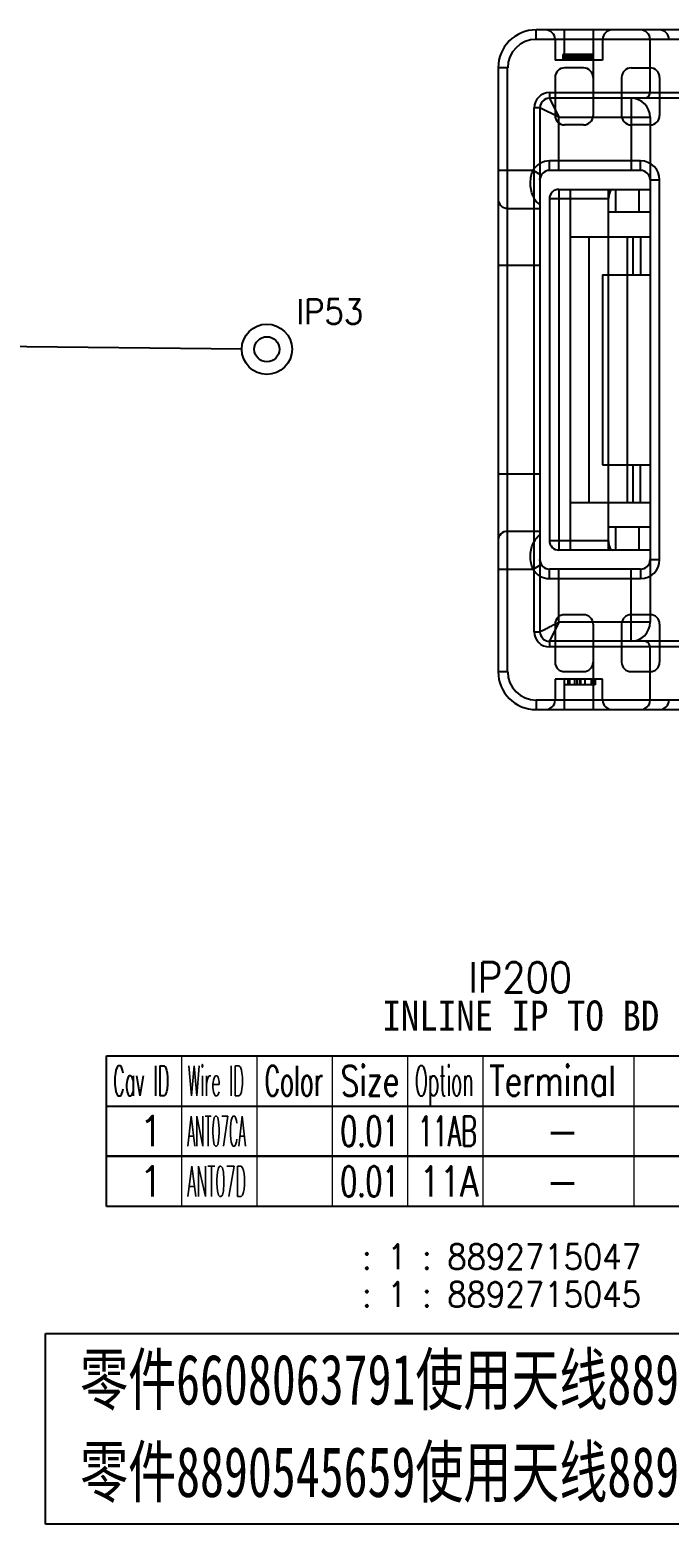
# Model space of a CAD drawing. Header units: inches. Extents: x 47316 to 59086, y 3141 to 11743.
# Drawn here: x 54510.2 to 54573.8, y 8504.8 to 8653.5 of the extents above; entities that cross this region are included whole.
import ezdxf

# ---------------------------------------------------------------- set-up
doc = ezdxf.new("R2010")
doc.units = ezdxf.units.IN
doc.header["$MEASUREMENT"] = 0
doc.layers.add('___SHELL', color=7, linetype='Continuous')
doc.styles.add('MtX_FangSong_GB2312', font='')
doc.styles.get("Standard").update_dxf_attribs({"font": ''})
doc.styles.get('MtX_FangSong_GB2312').set_extended_font_data('FangSong_GB2312')
doc.styles.get('Standard').set_extended_font_data('SimSun')
doc.linetypes.add('_VH_OTCON', pattern='A,0.0001,[7,VeSys.shx,S=0.1,R=0,X=0,Y=0],-0.4,[7,VeSys.shx,S=0.1,R=0,X=0,Y=0],-0.4,["X",Standard,S=1,R=0,X=-0.5,Y=-0.5],-0.0001,[7,VeSys.shx,S=0.1,R=0,X=0,Y=0],-0.4', length=1.2002)

msp = doc.modelspace()

# ---------------------------------------------------------------- linework, layer by layer
at = {"color": 0, "linetype": '_VH_OTCON', "lineweight": -2, "ltscale": 5}
msp.add_line((54479.73, 8622.33), (54531.27, 8621.75), dxfattribs=at)
at = {"color": 0, "linetype": 'Continuous', "lineweight": -2}
for p, q in [((54517.8, 8551.4), (54600.3, 8551.4)), ((54517.8, 8546.4), (54517.8, 8551.4)), ((54517.8, 8546.4), (54600.3, 8546.4))]:
    msp.add_line(p, q, dxfattribs=at)
at = {"color": 7, "linetype": 'Continuous', "lineweight": 15}
for p, q in [((54525.3, 8546.4), (54525.3, 8551.4)), ((54532.8, 8546.4), (54532.8, 8551.4)), ((54540.3, 8546.4), (54540.3, 8551.4)), ((54547.8, 8546.4), (54547.8, 8551.4)), ((54555.3, 8546.4), (54555.3, 8551.4)), ((54570.3, 8546.4), (54570.3, 8551.4))]:
    msp.add_line(p, q, dxfattribs=at)
at = {"color": 102, "linetype": 'Continuous', "lineweight": 15}
for p, q in [((54525.3, 8541.4), (54525.3, 8546.4)), ((54532.8, 8541.4), (54532.8, 8546.4)), ((54540.3, 8541.4), (54540.3, 8546.4)), ((54547.8, 8541.4), (54547.8, 8546.4)), ((54555.3, 8541.4), (54555.3, 8546.4)), ((54570.3, 8541.4), (54570.3, 8546.4)), ((54525.3, 8536.4), (54525.3, 8541.4)), ((54532.8, 8536.4), (54532.8, 8541.4)), ((54540.3, 8536.4), (54540.3, 8541.4)), ((54547.8, 8536.4), (54547.8, 8541.4)), ((54555.3, 8536.4), (54555.3, 8541.4)), ((54570.3, 8536.4), (54570.3, 8541.4))]:
    msp.add_line(p, q, dxfattribs=at)
at = {"color": 1}
for p, q in [((54511.75, 8523.76), (54601.11, 8523.76)), ((54511.75, 8504.79), (54511.75, 8523.76)), ((54601.11, 8504.79), (54511.75, 8504.79))]:
    msp.add_line(p, q, dxfattribs=at)
at = {"color": 0, "linetype": 'Continuous', "lineweight": -2}
for points in [[(54517.8, 8541.4), (54517.8, 8546.4), (54600.3, 8546.4), (54600.3, 8541.4)], [(54517.8, 8536.4), (54517.8, 8541.4), (54600.3, 8541.4), (54600.3, 8536.4)]]:
    msp.add_lwpolyline(points, close=True, dxfattribs=at)
for radius in [2.5, 1.25]:
    msp.add_circle((54533.77, 8621.72), radius, dxfattribs=at)
at = {"layer": '___SHELL', "color": 0, "lineweight": -2}
for p, q in [((54560.56, 8652.56), (54560.56, 8653.51)), ((54670, 8653.51), (54560.56, 8653.51)), ((54563.39, 8650.48), (54563.39, 8653.51)), ((54566.23, 8653.51), (54566.23, 8645)), ((54665.14, 8652.56), (54560.56, 8652.56)), ((54562.45, 8652.56), (54562.45, 8650.48)), ((54567.17, 8652.56), (54567.17, 8650.48)), ((54571.9, 8647.27), (54571.9, 8652.56)), ((54556.78, 8649.73), (54556.78, 8589.63)), ((54557.72, 8649.73), (54556.78, 8649.73)), ((54557.72, 8589.63), (54557.72, 8649.73)), ((54567.17, 8650.48), (54562.45, 8650.48)), ((54563.2, 8651.05), (54563.2, 8650.48)), ((54566.23, 8651.05), (54563.2, 8651.05)), ((54563.27, 8650.48), (54563.27, 8651.05)), ((54565.28, 8649.73), (54563.39, 8649.73)), ((54563.46, 8650.48), (54563.46, 8651.05)), ((54563.53, 8651.05), (54563.53, 8650.48)), ((54563.59, 8651.05), (54563.59, 8650.48)), ((54563.66, 8651.05), (54563.66, 8650.48)), ((54563.72, 8651.05), (54563.72, 8650.48)), ((54563.78, 8651.05), (54563.78, 8650.48)), ((54563.85, 8650.48), (54563.85, 8651.05)), ((54563.91, 8651.05), (54563.91, 8650.48)), ((54563.98, 8651.05), (54563.98, 8650.48)), ((54564.04, 8651.05), (54564.04, 8650.48)), ((54564.11, 8651.05), (54564.11, 8650.48)), ((54564.23, 8651.05), (54564.23, 8650.48)), ((54564.3, 8651.05), (54564.3, 8650.48)), ((54564.36, 8650.48), (54564.36, 8651.05)), ((54564.43, 8651.05), (54564.43, 8650.48)), ((54564.49, 8651.05), (54564.49, 8650.48)), ((54564.56, 8651.05), (54564.56, 8650.48)), ((54564.62, 8651.05), (54564.62, 8650.48)), ((54564.68, 8651.05), (54564.68, 8650.48)), ((54564.75, 8650.48), (54564.75, 8651.05)), ((54564.81, 8651.05), (54564.81, 8650.48)), ((54564.88, 8651.05), (54564.88, 8650.48)), ((54564.94, 8651.05), (54564.94, 8650.48)), ((54565.01, 8651.05), (54565.01, 8650.48)), ((54565.07, 8650.48), (54565.07, 8651.05)), ((54565.13, 8651.05), (54565.13, 8650.48)), ((54565.2, 8651.05), (54565.2, 8650.48)), ((54565.26, 8651.05), (54565.26, 8650.48)), ((54565.33, 8651.05), (54565.33, 8650.48)), ((54565.39, 8651.05), (54565.39, 8650.48)), ((54565.46, 8651.05), (54565.46, 8650.48)), ((54565.52, 8651.05), (54565.52, 8650.48)), ((54565.65, 8651.05), (54565.65, 8650.48)), ((54565.71, 8651.05), (54565.71, 8650.48)), ((54565.78, 8651.05), (54565.78, 8650.48)), ((54565.84, 8651.05), (54565.84, 8650.48)), ((54565.91, 8651.05), (54565.91, 8650.48)), ((54565.97, 8651.05), (54565.97, 8650.48)), ((54566.04, 8651.05), (54566.04, 8650.48)), ((54566.16, 8651.05), (54566.16, 8650.48)), ((54570.01, 8649.73), (54571.9, 8649.73)), ((54562.45, 8648.78), (54562.45, 8645)), ((54569.06, 8648.78), (54569.06, 8645)), ((54572.84, 8648.78), (54572.84, 8645)), ((54561.64, 8646.67), (54561.41, 8646.58)), ((54561.88, 8646.71), (54561.64, 8646.67)), ((54561.88, 8647.27), (54561.88, 8646.71)), ((54561.88, 8647.27), (54608.25, 8647.27)), ((54561.88, 8646.71), (54561.88, 8646.71)), ((54561.88, 8646.71), (54561.88, 8646.7)), ((54574.97, 8646.71), (54561.88, 8646.71)), ((54561.88, 8646.7), (54561.88, 8646.7)), ((54561.88, 8646.7), (54562.83, 8644.82)), ((54570.01, 8646.71), (54570.01, 8639.52)), ((54560.37, 8593.6), (54560.37, 8645.76)), ((54560.94, 8645.76), (54560.37, 8645.76)), ((54560.97, 8646.01), (54560.94, 8645.76)), ((54560.94, 8645.76), (54560.94, 8593.6)), ((54560.94, 8645.76), (54560.94, 8645.76)), ((54562.83, 8644.82), (54560.94, 8645.76)), ((54561.06, 8646.23), (54560.97, 8646.01)), ((54561.21, 8646.43), (54561.06, 8646.23)), ((54561.41, 8646.58), (54561.21, 8646.43)), ((54562.83, 8639.52), (54562.83, 8644.82)), ((54562.83, 8644.82), (54571.9, 8644.82)), ((54565.28, 8644.06), (54563.39, 8644.06)), ((54571.9, 8644.06), (54570.01, 8644.06)), ((54571.9, 8644.82), (54571.9, 8594.55)), ((54560.25, 8639.52), (54556.78, 8639.52)), ((54561.06, 8639.05), (54560.25, 8639.52)), ((54561.88, 8639.52), (54561.88, 8640.47)), ((54570.95, 8640.47), (54561.88, 8640.47)), ((54570.95, 8639.52), (54561.88, 8639.52)), ((54570.95, 8639.52), (54570.95, 8640.47)), ((54560.94, 8638.58), (54560.97, 8638.82)), ((54560.97, 8638.82), (54561.06, 8639.05)), ((54571.9, 8638.58), (54572.84, 8638.58)), ((54572.84, 8600.78), (54572.84, 8638.58)), ((54561.88, 8636.69), (54561.88, 8602.67)), ((54567.74, 8636.69), (54561.88, 8636.69)), ((54562.83, 8637.63), (54562.83, 8601.73)), ((54562.83, 8637.63), (54571.9, 8637.63)), ((54563.96, 8637.63), (54563.96, 8601.73)), ((54567.74, 8637.63), (54567.74, 8601.73)), ((54568.46, 8637.63), (54568.46, 8635.37)), ((54570.82, 8635.37), (54570.82, 8637.63)), ((54557.72, 8635.74), (54560.94, 8635.74)), ((54571.9, 8635.37), (54567.74, 8635.37)), ((54563.96, 8632.91), (54571.9, 8632.91)), ((54565.85, 8606.45), (54565.85, 8632.91)), ((54569.63, 8632.91), (54569.63, 8606.45)), ((54570.2, 8629.13), (54570.2, 8632.91)), ((54570.95, 8632.91), (54570.95, 8629.13)), ((54556.78, 8630.08), (54560.94, 8630.08)), ((54567.17, 8629.13), (54567.17, 8610.23)), ((54567.17, 8629.13), (54571.9, 8629.13)), ((54567.17, 8610.23), (54571.9, 8610.23)), ((54570.2, 8606.45), (54570.2, 8610.23)), ((54570.95, 8606.45), (54570.95, 8610.23)), ((54560.94, 8609.29), (54556.78, 8609.29)), ((54571.9, 8606.45), (54563.96, 8606.45)), ((54557.72, 8603.62), (54560.94, 8603.62)), ((54571.9, 8604), (54567.74, 8604)), ((54568.46, 8604), (54568.46, 8601.73)), ((54570.82, 8601.73), (54570.82, 8604)), ((54567.74, 8602.67), (54561.88, 8602.67)), ((54560.97, 8600.54), (54560.94, 8600.78)), ((54571.9, 8601.73), (54562.83, 8601.73)), ((54571.9, 8600.78), (54572.84, 8600.78)), ((54556.78, 8599.84), (54560.25, 8599.84)), ((54560.25, 8599.84), (54561.06, 8600.31)), ((54561.06, 8600.31), (54560.97, 8600.54)), ((54561.88, 8598.89), (54561.88, 8599.84)), ((54570.95, 8599.84), (54561.88, 8599.84)), ((54562.83, 8594.55), (54562.83, 8599.84)), ((54570.01, 8592.66), (54570.01, 8599.84)), ((54570.95, 8599.84), (54570.95, 8598.89)), ((54561.88, 8598.89), (54570.95, 8598.89)), ((54565.28, 8595.3), (54563.39, 8595.3)), ((54571.9, 8595.3), (54570.01, 8595.3)), ((54560.37, 8593.6), (54560.94, 8593.6)), ((54560.94, 8593.6), (54560.98, 8593.31)), ((54560.98, 8593.31), (54561.12, 8593.05)), ((54562.83, 8594.55), (54561.88, 8592.66)), ((54562.45, 8594.36), (54562.45, 8590.58)), ((54571.9, 8594.55), (54562.83, 8594.55)), ((54566.23, 8594.36), (54566.23, 8585.86)), ((54569.06, 8594.36), (54569.06, 8590.58)), ((54572.84, 8594.36), (54572.84, 8590.58)), ((54561.12, 8593.05), (54561.33, 8592.84)), ((54561.33, 8592.84), (54561.59, 8592.7)), ((54561.59, 8592.7), (54561.88, 8592.66)), ((54561.88, 8592.66), (54561.88, 8592.09)), ((54574.97, 8592.66), (54561.88, 8592.66)), ((54580.97, 8592.09), (54561.88, 8592.09)), ((54571.9, 8586.8), (54571.9, 8592.09)), ((54557.72, 8589.63), (54556.78, 8589.63)), ((54562.45, 8588.88), (54562.45, 8586.8)), ((54567.17, 8588.88), (54562.45, 8588.88)), ((54565.28, 8589.63), (54563.39, 8589.63)), ((54563.39, 8585.86), (54563.39, 8588.88)), ((54563.72, 8588.88), (54563.72, 8588.31)), ((54563.78, 8588.31), (54563.78, 8588.88)), ((54563.84, 8588.88), (54563.84, 8588.31)), ((54563.91, 8588.31), (54563.91, 8588.88)), ((54564.36, 8588.88), (54564.36, 8588.31)), ((54564.62, 8588.88), (54564.62, 8588.31)), ((54564.87, 8588.88), (54564.87, 8588.31)), ((54564.94, 8588.31), (54564.94, 8588.88)), ((54565, 8588.31), (54565, 8588.88)), ((54565.39, 8588.88), (54565.39, 8588.31)), ((54566.03, 8588.88), (54566.03, 8588.31)), ((54566.42, 8588.88), (54566.42, 8588.31)), ((54567.17, 8586.8), (54567.17, 8588.88)), ((54571.9, 8589.63), (54570.01, 8589.63)), ((54566.42, 8588.31), (54563.39, 8588.31)), ((54560.56, 8586.8), (54560.56, 8585.86)), ((54665.14, 8586.8), (54560.56, 8586.8)), ((54560.56, 8585.86), (54655.36, 8585.86))]:
    msp.add_line(p, q, dxfattribs=at)
for centre, radius, start, end in [((54560.56, 8649.73), 3.78, 90, 180), ((54561.5, 8652.56), 0.945, 0.0014, 89.9981), ((54568.12, 8652.56), 0.945, 90.0019, 179.9986), ((54570.95, 8652.56), 0.945, 0, 89.9594), ((54572.84, 8652.56), 0.945, 0.0014, 89.9981), ((54560.56, 8649.73), 2.83, 90, 180), ((54563.39, 8648.78), 0.945, 90, 180), ((54565.28, 8648.78), 0.945, 0, 90), ((54570.01, 8648.78), 0.945, 90, 180), ((54571.9, 8648.78), 0.945, 0, 90), ((54561.88, 8645.76), 1.51, 90, 180), ((54561.88, 8645.76), 0.945, 90.0001, 179.9986), ((54570.01, 8644.82), 1.89, 0.0001, 89.9998), ((54571.33, 8647.27), 0.567, 270.0744, 360), ((54563.39, 8645), 0.945, 180, 270), ((54565.28, 8645), 0.945, 270, 360), ((54570.01, 8645), 0.945, 180, 270), ((54571.9, 8645), 0.945, 270, 360), ((54561.88, 8638.58), 1.89, 90, 149.9995), ((54561.88, 8638.58), 0.945, 90.0015, 179.9983), ((54570.95, 8638.58), 1.89, 0, 90), ((54570.95, 8638.58), 0.945, 0.0016, 89.9991), ((54557.72, 8636.69), 0.945, 180.0406, 270), ((54562.83, 8636.69), 0.945, 90.0837, 179.9992), ((54557.72, 8602.67), 0.945, 90, 179.9594), ((54562.83, 8602.67), 0.945, 180.0837, 269.9991), ((54561.88, 8600.78), 0.945, 180.0017, 269.9985), ((54570.95, 8600.78), 1.89, 270, 360), ((54570.95, 8600.78), 0.945, 270.001, 359.9984), ((54561.88, 8600.78), 1.89, 210, 269.9997), ((54563.39, 8594.36), 0.945, 90, 180), ((54565.28, 8594.36), 0.945, 0, 90), ((54570.01, 8594.36), 0.945, 90, 180), ((54571.9, 8594.36), 0.945, 0, 90), ((54561.88, 8593.6), 1.51, 180, 270), ((54561.88, 8593.6), 0.945, 180.0001, 269.9986), ((54570.01, 8594.55), 1.89, 270.0001, 359.9998), ((54571.33, 8592.09), 0.567, 0.0037, 89.9906), ((54563.39, 8590.58), 0.945, 180, 270), ((54565.28, 8590.58), 0.945, 270, 360), ((54570.01, 8590.58), 0.945, 180, 270), ((54571.9, 8590.58), 0.945, 270, 360), ((54560.56, 8589.63), 3.78, 180, 270), ((54560.56, 8589.63), 2.83, 180, 270), ((54561.5, 8586.8), 0.945, 270.0019, 359.9986), ((54568.12, 8586.8), 0.945, 180.0014, 269.9981), ((54570.95, 8586.8), 0.945, 270.0406, 0), ((54572.84, 8586.8), 0.945, 270.0019, 359.9986)]:
    msp.add_arc(centre, radius, start, end, dxfattribs=at)
for centre, start_param, end_param in [((54568.2, 8636.69), 0, 1.570796), ((54568.2, 8602.67), 1.570796, 3.141593)]:
    msp.add_ellipse(centre, major_axis=(0, 0.945), ratio=0.481326, start_param=start_param, end_param=end_param, dxfattribs=at)
for points, knots in [([(54560.94, 8636.08), (54560.78, 8636.21), (54560.51, 8636.49), (54560.22, 8637.01), (54560.03, 8637.61), (54559.97, 8638.3), (54560.05, 8638.94), (54560.16, 8639.36), (54560.25, 8639.52)], [0, 0, 0, 0, 0.162955, 0.301208, 0.479495, 0.659705, 0.851325, 1, 1, 1, 1]), ([(54560.25, 8599.84), (54560.16, 8600.03), (54560.03, 8600.46), (54559.97, 8601.1), (54560.04, 8601.77), (54560.22, 8602.35), (54560.52, 8602.88), (54560.78, 8603.16), (54560.94, 8603.28)], [0, 0, 0, 0, 0.165554, 0.354038, 0.519133, 0.700372, 0.83706, 1, 1, 1, 1]), ([(54560.94, 8593.6), (54560.94, 8593.58), (54561.07, 8593.7), (54561.2, 8593.71), (54561.52, 8593.9), (54561.87, 8594.07), (54562.33, 8594.3), (54562.65, 8594.46), (54562.83, 8594.55)], [0, 0, 0, 0, 0.030934, 0.131596, 0.288249, 0.490647, 0.71157, 1, 1, 1, 1])]:
    msp.add_open_spline(points, degree=3, knots=knots, dxfattribs=at)

# ---------------------------------------------------------------- texts
at = {"color": 0, "lineweight": -2, "style": 'MtX_FangSong_GB2312', "width": 0.7}
for s, p in [('零件6608063791使用天线8892715045；', (54515.19, 8516.69)), ('零件8890545659使用天线8892715047', (54515.19, 8507.49))]:
    msp.add_text(s, height=5, rotation=360, dxfattribs=at).set_placement(p)
at = {"color": 21, "linetype": 'Continuous', "lineweight": 15, "attachment_point": 1}
for s, insert, char_height, width in [('\\Fromans.shx;\\W0.9000000000;\\T1.0000000000;\\o\\lIP53', (54536.7, 8626.72), 2.5, 7.3929), ('\\Fromans.shx;\\W0.3370370370;\\T1.0000000000;\\o\\lANT07CA', (54525.85, 8545.4), 3, 6.5), ('\\Fromans.shx;\\W0.6500000000;\\T1.0000000000;\\o\\l0.01', (54541.08, 8545.4), 3, 6.5), ('\\Fromans.shx;\\W1.0000000000;\\T1.0000000000;\\o\\l-', (54561.51, 8545.4), 3, 3.7143), ('\\Fromans.shx;\\W0.3888888889;\\T1.0000000000;\\o\\lANT07D', (54525.85, 8540.4), 3, 6.5), ('\\Fromans.shx;\\W0.6500000000;\\T1.0000000000;\\o\\l0.01', (54541.08, 8540.4), 3, 6.5), ('\\Fromans.shx;\\W1.0000000000;\\T1.0000000000;\\o\\l-', (54561.51, 8540.4), 3, 3.7143)]:
    msp.add_mtext(s, dxfattribs=dict(at, insert=insert, char_height=char_height, width=width))
at = {"color": 6, "linetype": 'Continuous', "lineweight": 20, "char_height": 3, "attachment_point": 1}
for s, insert, width in [('\\Fromans.shx;\\W0.9000000000;\\T1.0000000000;\\o\\lIP200', (54553.84, 8560.71), 11.4429), ('\\f黑体|b0|i0|c1|p0;\\W0.9000000000;\\T1.0000000000;\\o\\lINLINE IP TO BD', (54545.26, 8556.9), 29.1236)]:
    msp.add_mtext(s, dxfattribs=dict(at, insert=insert, width=width))
at = {"color": 7, "linetype": 'Continuous', "lineweight": 15, "char_height": 3, "attachment_point": 1}
for s, insert, width in [('\\Fromans.shx;\\W0.4292452830;\\T1.0000000000;\\o\\lCav ID', (54518.48, 8550.4), 6.5), ('\\Fromans.shx;\\W0.4026548673;\\T1.0000000000;\\o\\lWire ID', (54525.91, 8550.4), 6.5), ('\\Fromans.shx;\\W0.5687500000;\\T1.0000000000;\\o\\lColor', (54533.54, 8550.4), 6.5), ('\\Fromans.shx;\\W0.7222222222;\\T1.0000000000;\\o\\lSize', (54541.11, 8550.4), 6.5), ('\\Fromans.shx;\\W0.4595959596;\\T1.0000000000;\\o\\lOption', (54548.49, 8550.4), 6.5), ('\\Fromans.shx;\\W0.7480916031;\\T1.0000000000;\\o\\lTerminal', (54555.9, 8550.4), 14), ('\\Fromans.shx;\\W1.0000000000;\\T1.0000000000;\\o\\l1', (54520.98, 8545.4), 2.8571), ('\\Fromans.shx;\\W1.0000000000;\\T1.0000000000;\\o\\l1', (54520.98, 8540.4), 2.8571)]:
    msp.add_mtext(s, dxfattribs=dict(at, insert=insert, width=width))
at = {"color": 140, "linetype": 'Continuous', "lineweight": 15, "char_height": 3, "width": 6.5, "attachment_point": 1}
for s, insert in [('\\Fromans.shx;\\W0.5759493671;\\T1.0000000000;\\o\\l11AB', (54548.79, 8545.4)), ('\\Fromans.shx;\\W0.7844827586;\\T1.0000000000;\\o\\l11A', (54548.97, 8540.4))]:
    msp.add_mtext(s, dxfattribs=dict(at, insert=insert))
at = {"color": 42, "linetype": 'Continuous', "lineweight": 15, "char_height": 2.5, "width": 34.7143, "attachment_point": 1}
for s, insert in [('\\Fromans.shx;\\W0.9000000000;\\T1.0000000000;\\o\\l : 1 : 8892715047', (54541.69, 8532.65)), ('\\Fromans.shx;\\W0.9000000000;\\T1.0000000000;\\o\\l : 1 : 8892715045', (54541.69, 8528.9))]:
    msp.add_mtext(s, dxfattribs=dict(at, insert=insert))

doc.saveas('drawing.dxf')
